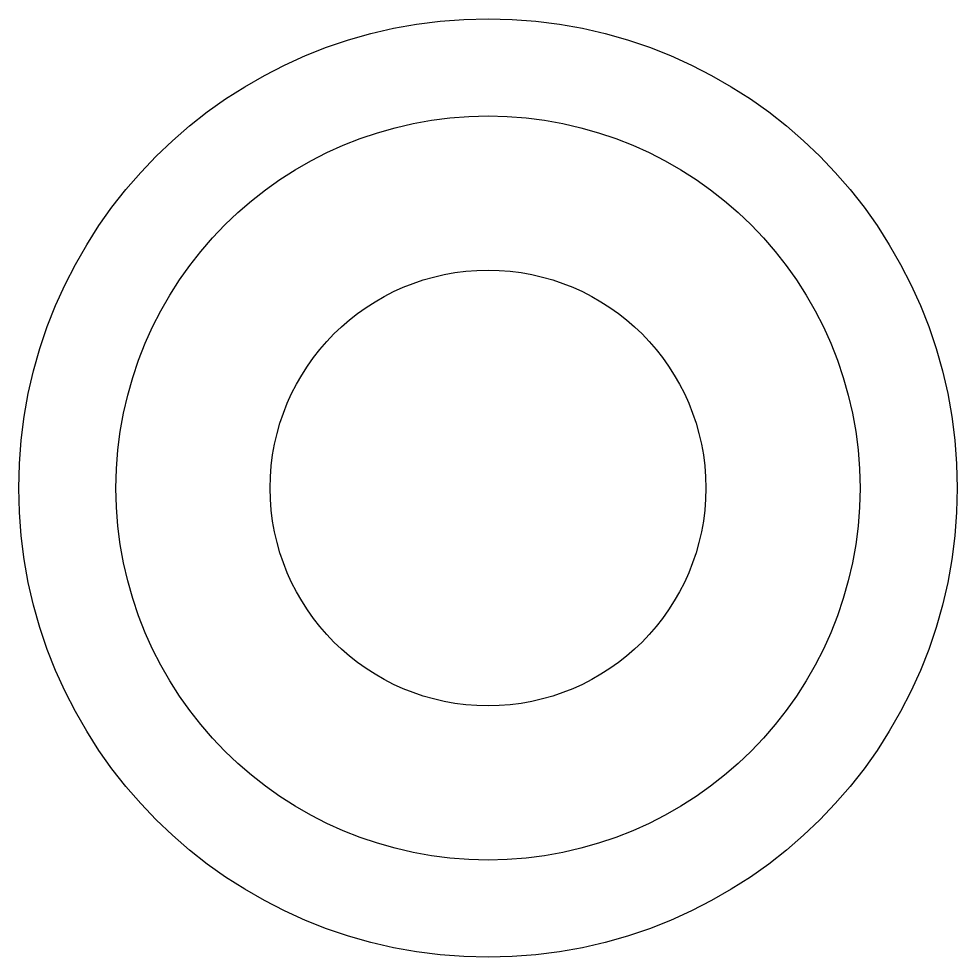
# Model space of a CAD drawing. Header units: millimetres. Extents: x -14 to 14, y -14 to 14.
import ezdxf

# ---------------------------------------------------------------- set-up
doc = ezdxf.new("R2010")
doc.units = ezdxf.units.MM
doc.layers.get('0').update_dxf_attribs({"linetype": 'CONTINUOUS'})

msp = doc.modelspace()

# ---------------------------------------------------------------- linework, layer by layer
for radius in [14, 14, 14, 11.1, 6.5, 6.5, 6.5]:
    msp.add_circle((0, 0), radius)

doc.saveas('drawing.dxf')
